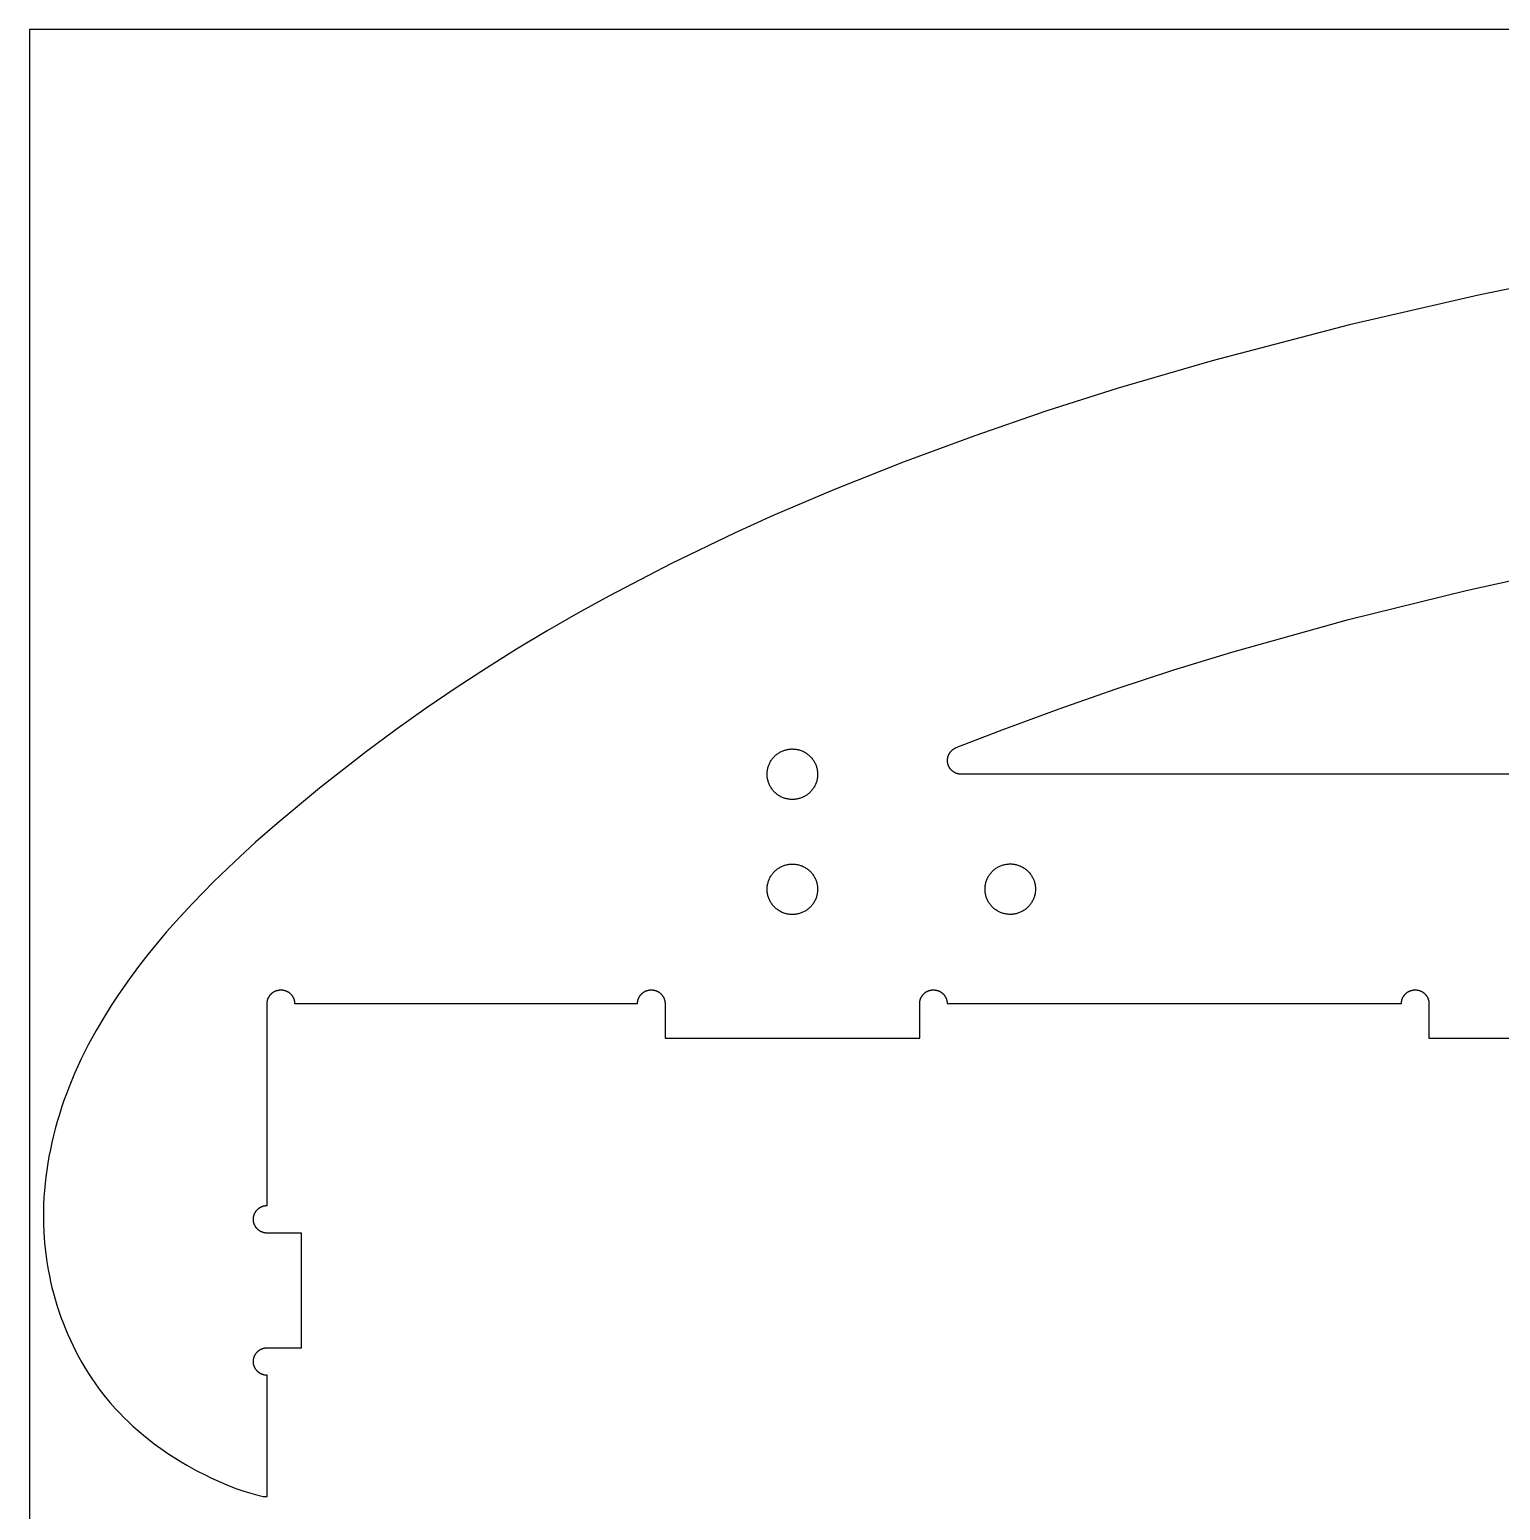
# Model space of a CAD drawing. Header units: millimetres. Extents: x 0 to 2500, y 0 to 1250.
# Drawn here: x 0 to 320.6, y 927.3 to 1250 of the extents above; entities that cross this region are included whole.
import ezdxf

# ---------------------------------------------------------------- set-up
doc = ezdxf.new("R2010")
doc.units = ezdxf.units.MM
doc.header["$MEASUREMENT"] = 0
doc.layers.add('Default', color=18, linetype='Continuous', true_color=0x000000)
doc.layers.add('TAGLIO', color=56, linetype='Continuous', true_color=0x8b8b00)

msp = doc.modelspace()

# ---------------------------------------------------------------- linework, layer by layer
at = {"layer": 'Default'}
msp.add_lwpolyline([(0, 0), (2500, 0), (2500, 1250), (0, 1250)], close=True, dxfattribs=at)
at = {"layer": 'TAGLIO'}
for points in [[(348.4, 1198.79), (315.79, 1192.14), (287.65, 1185.65), (257.75, 1177.83), (237.25, 1171.83), (221.51, 1166.82), (205.99, 1161.5), (190.61, 1155.82), (175.4, 1149.76), (162.09, 1144.07), (153.78, 1140.31), (139.88, 1133.63), (126.27, 1126.56), (119.52, 1122.84), (112.83, 1118.99), (106.15, 1114.99), (99.55, 1110.86), (92.95, 1106.55), (86.42, 1102.11), (79.87, 1097.47), (73.42, 1092.69), (63.21, 1084.7), (53.96, 1076.99), (49.27, 1072.88), (44.67, 1068.66), (40.11, 1064.27), (35.54, 1059.61), (32.66, 1056.52), (29.86, 1053.36), (27.79, 1050.91), (25.76, 1048.43), (23.73, 1045.82), (21.76, 1043.16), (19.34, 1039.71), (17.79, 1037.35), (16.29, 1034.95), (14.49, 1031.87), (12.79, 1028.74), (11.25, 1025.66), (10.52, 1024.1), (9.82, 1022.53), (9.2, 1021.06), (8.61, 1019.58), (8.04, 1018.09), (7.49, 1016.59), (6.98, 1015.08), (6.49, 1013.55), (6.03, 1012.02), (5.6, 1010.47), (5.21, 1008.96), (4.85, 1007.44), (4.52, 1005.92), (4.22, 1004.38), (3.97, 1002.92), (3.74, 1001.46), (3.54, 999.98), (3.38, 998.51), (3.24, 997.01), (3.13, 995.51), (3.05, 994.01), (3.01, 992.51), (3, 991.02), (3.02, 989.52), (3.08, 988.03), (3.17, 986.54), (3.32, 984.86), (3.51, 983.19), (3.75, 981.43), (4.05, 979.67), (4.3, 978.4), (4.57, 977.13), (4.87, 975.87), (5.19, 974.61), (5.55, 973.3), (5.95, 972), (6.37, 970.71), (6.82, 969.42), (7.29, 968.14), (7.8, 966.88), (8.33, 965.62), (8.89, 964.37), (9.47, 963.14), (10.09, 961.91), (10.73, 960.7), (11.4, 959.5), (12.1, 958.31), (12.83, 957.14), (13.58, 955.99), (14.37, 954.85), (15.4, 953.44), (16.47, 952.06), (17.59, 950.71), (18.75, 949.4), (19.63, 948.45), (20.54, 947.52), (21.52, 946.57), (22.53, 945.63), (23.88, 944.45), (25.26, 943.32)], [(212.01, 1097.38), (224.38, 1102), (236.85, 1106.34), (249.4, 1110.44), (262.03, 1114.31), (287.48, 1121.41), (313.13, 1127.78), (345.14, 1134.84), (377.31, 1141.05), (409.62, 1146.49), (442.04, 1151.23), (474.55, 1155.33), (507.13, 1158.76), (539.78, 1161.49), (572.48, 1163.47), (605.23, 1164.66), (638, 1165.05), (670.77, 1164.66)], [(201.98, 1093.52), (212.01, 1097.38)], [(203.06, 1087.72), (203, 1087.72), (202.94, 1087.72), (202.88, 1087.72), (202.82, 1087.73), (202.76, 1087.73), (202.69, 1087.74), (202.63, 1087.75), (202.57, 1087.76), (202.51, 1087.77), (202.44, 1087.78), (202.38, 1087.8), (202.32, 1087.81), (202.26, 1087.83), (202.2, 1087.85), (202.13, 1087.87), (202.07, 1087.89), (202.01, 1087.91), (201.95, 1087.93), (201.89, 1087.96), (201.83, 1087.98), (201.76, 1088.01), (201.71, 1088.04), (201.65, 1088.07), (201.59, 1088.11), (201.53, 1088.14), (201.47, 1088.17), (201.41, 1088.21), (201.36, 1088.25), (201.3, 1088.29), (201.25, 1088.33), (201.19, 1088.37), (201.14, 1088.41), (201.09, 1088.46), (201.04, 1088.5), (200.99, 1088.55), (200.94, 1088.59), (200.89, 1088.64), (200.85, 1088.69), (200.8, 1088.74), (200.76, 1088.79), (200.72, 1088.84), (200.68, 1088.9), (200.64, 1088.95), (200.6, 1089), (200.56, 1089.06), (200.52, 1089.12), (200.49, 1089.17), (200.46, 1089.23), (200.42, 1089.29), (200.39, 1089.34), (200.36, 1089.4), (200.34, 1089.46), (200.31, 1089.52), (200.29, 1089.58), (200.26, 1089.64), (200.24, 1089.7), (200.22, 1089.75), (200.2, 1089.81), (200.18, 1089.87), (200.16, 1089.93), (200.15, 1089.99), (200.13, 1090.05), (200.12, 1090.11), (200.11, 1090.17), (200.1, 1090.23), (200.09, 1090.29), (200.08, 1090.35), (200.08, 1090.41), (200.07, 1090.47), (200.07, 1090.53), (200.06, 1090.6), (200.06, 1090.66), (200.06, 1090.72), (200.06, 1090.79), (200.06, 1090.85), (200.07, 1090.91), (200.07, 1090.98), (200.08, 1091.04), (200.09, 1091.11), (200.09, 1091.17), (200.11, 1091.24), (200.12, 1091.3), (200.13, 1091.37), (200.15, 1091.43), (200.16, 1091.5), (200.18, 1091.56), (200.2, 1091.62), (200.22, 1091.69), (200.24, 1091.75), (200.27, 1091.82), (200.29, 1091.88), (200.32, 1091.94), (200.35, 1092), (200.38, 1092.06), (200.41, 1092.12), (200.44, 1092.18), (200.47, 1092.24), (200.51, 1092.3), (200.55, 1092.36), (200.58, 1092.41), (200.62, 1092.47), (200.66, 1092.52), (200.7, 1092.57), (200.75, 1092.63), (200.79, 1092.68), (200.83, 1092.73), (200.88, 1092.78), (200.92, 1092.83), (200.97, 1092.87), (201.02, 1092.92), (201.07, 1092.96), (201.12, 1093.01), (201.17, 1093.05), (201.22, 1093.09), (201.27, 1093.13), (201.32, 1093.17), (201.38, 1093.2), (201.43, 1093.24), (201.48, 1093.27), (201.54, 1093.3), (201.59, 1093.34), (201.65, 1093.37), (201.7, 1093.39), (201.76, 1093.42), (201.81, 1093.45), (201.87, 1093.47), (201.92, 1093.5), (201.98, 1093.52)], [(1072.94, 1087.72), (203.06, 1087.72)], [(51.77, 1037.72), (51.77, 1037.79), (51.77, 1037.85), (51.78, 1037.92), (51.78, 1037.99), (51.79, 1038.06), (51.8, 1038.13), (51.81, 1038.19), (51.82, 1038.26), (51.83, 1038.33), (51.85, 1038.4), (51.86, 1038.47), (51.88, 1038.54), (51.91, 1038.61), (51.93, 1038.68), (51.95, 1038.75), (51.98, 1038.82), (52.01, 1038.89), (52.04, 1038.96), (52.07, 1039.03), (52.1, 1039.1), (52.14, 1039.16), (52.18, 1039.23), (52.22, 1039.3), (52.26, 1039.36), (52.3, 1039.42), (52.34, 1039.49), (52.39, 1039.55), (52.44, 1039.61), (52.49, 1039.67), (52.54, 1039.73), (52.59, 1039.78), (52.65, 1039.84), (52.7, 1039.89), (52.76, 1039.95), (52.82, 1040), (52.88, 1040.05), (52.94, 1040.1), (53, 1040.14), (53.06, 1040.19), (53.13, 1040.23), (53.19, 1040.27), (53.26, 1040.31), (53.32, 1040.35), (53.39, 1040.38), (53.46, 1040.42), (53.53, 1040.45), (53.59, 1040.48), (53.66, 1040.51), (53.73, 1040.53), (53.8, 1040.56), (53.87, 1040.58), (53.94, 1040.6), (54.01, 1040.62), (54.08, 1040.64), (54.15, 1040.65), (54.22, 1040.67), (54.29, 1040.68), (54.36, 1040.69), (54.43, 1040.7), (54.5, 1040.71), (54.57, 1040.71), (54.63, 1040.72), (54.7, 1040.72), (54.77, 1040.72), (54.83, 1040.72), (54.9, 1040.72), (54.97, 1040.71), (55.04, 1040.71), (55.11, 1040.7), (55.18, 1040.69), (55.24, 1040.68), (55.31, 1040.67), (55.38, 1040.65), (55.45, 1040.64), (55.52, 1040.62), (55.59, 1040.6), (55.66, 1040.58), (55.73, 1040.56), (55.8, 1040.53), (55.87, 1040.51), (55.94, 1040.48), (56.01, 1040.45), (56.08, 1040.42), (56.15, 1040.38), (56.21, 1040.35), (56.28, 1040.31), (56.35, 1040.27), (56.41, 1040.23), (56.47, 1040.19), (56.54, 1040.14), (56.6, 1040.1), (56.66, 1040.05), (56.72, 1040), (56.78, 1039.95), (56.83, 1039.89), (56.89, 1039.84), (56.94, 1039.78), (57, 1039.73), (57.05, 1039.67), (57.1, 1039.61), (57.15, 1039.55), (57.19, 1039.49), (57.24, 1039.42), (57.28, 1039.36), (57.32, 1039.3), (57.36, 1039.23), (57.4, 1039.16), (57.43, 1039.1), (57.47, 1039.03), (57.5, 1038.96), (57.53, 1038.89), (57.56, 1038.82), (57.58, 1038.75), (57.61, 1038.68), (57.63, 1038.61), (57.65, 1038.54), (57.67, 1038.47), (57.69, 1038.4), (57.7, 1038.33), (57.72, 1038.26), (57.73, 1038.19), (57.74, 1038.13), (57.75, 1038.06), (57.76, 1037.99), (57.76, 1037.92), (57.77, 1037.85), (57.77, 1037.79), (57.77, 1037.72)], [(132.5, 1037.72), (132.5, 1037.79), (132.5, 1037.85), (132.51, 1037.92), (132.51, 1037.99), (132.52, 1038.06), (132.53, 1038.13), (132.54, 1038.19), (132.55, 1038.26), (132.56, 1038.33), (132.58, 1038.4), (132.6, 1038.47), (132.62, 1038.54), (132.64, 1038.61), (132.66, 1038.68), (132.68, 1038.75), (132.71, 1038.82), (132.74, 1038.89), (132.77, 1038.96), (132.8, 1039.03), (132.84, 1039.1), (132.87, 1039.16), (132.91, 1039.23), (132.95, 1039.3), (132.99, 1039.36), (133.03, 1039.42), (133.08, 1039.49), (133.12, 1039.55), (133.17, 1039.61), (133.22, 1039.67), (133.27, 1039.73), (133.32, 1039.78), (133.38, 1039.84), (133.43, 1039.89), (133.49, 1039.95), (133.55, 1040), (133.61, 1040.05), (133.67, 1040.1), (133.73, 1040.14), (133.79, 1040.19), (133.86, 1040.23), (133.92, 1040.27), (133.99, 1040.31), (134.06, 1040.35), (134.12, 1040.38), (134.19, 1040.42), (134.26, 1040.45), (134.33, 1040.48), (134.4, 1040.51), (134.47, 1040.53), (134.53, 1040.56), (134.6, 1040.58), (134.67, 1040.6), (134.74, 1040.62), (134.81, 1040.64), (134.88, 1040.65), (134.95, 1040.67), (135.02, 1040.68), (135.09, 1040.69), (135.16, 1040.7), (135.23, 1040.71), (135.3, 1040.71), (135.37, 1040.72), (135.43, 1040.72), (135.5, 1040.72), (135.57, 1040.72), (135.63, 1040.72), (135.7, 1040.71), (135.77, 1040.71), (135.84, 1040.7), (135.91, 1040.69), (135.98, 1040.68), (136.05, 1040.67), (136.12, 1040.65), (136.19, 1040.64), (136.26, 1040.62), (136.33, 1040.6), (136.4, 1040.58), (136.47, 1040.56), (136.53, 1040.53), (136.6, 1040.51), (136.67, 1040.48), (136.74, 1040.45), (136.81, 1040.42), (136.88, 1040.38), (136.94, 1040.35), (137.01, 1040.31), (137.08, 1040.27), (137.14, 1040.23), (137.21, 1040.19), (137.27, 1040.14), (137.33, 1040.1), (137.39, 1040.05), (137.45, 1040), (137.51, 1039.95), (137.57, 1039.89), (137.62, 1039.84), (137.68, 1039.78), (137.73, 1039.73), (137.78, 1039.67), (137.83, 1039.61), (137.88, 1039.55), (137.92, 1039.49), (137.97, 1039.42), (138.01, 1039.36), (138.05, 1039.3), (138.09, 1039.23), (138.13, 1039.16), (138.16, 1039.1), (138.2, 1039.03), (138.23, 1038.96), (138.26, 1038.89), (138.29, 1038.82), (138.32, 1038.75), (138.34, 1038.68), (138.36, 1038.61), (138.38, 1038.54), (138.4, 1038.47), (138.42, 1038.4), (138.44, 1038.33), (138.45, 1038.26), (138.46, 1038.19), (138.47, 1038.13), (138.48, 1038.06), (138.49, 1037.99), (138.49, 1037.92), (138.5, 1037.85), (138.5, 1037.79), (138.5, 1037.72)], [(194, 1037.72), (194, 1037.79), (194, 1037.85), (194.01, 1037.92), (194.01, 1037.99), (194.02, 1038.06), (194.03, 1038.13), (194.04, 1038.19), (194.05, 1038.26), (194.06, 1038.33), (194.08, 1038.4), (194.1, 1038.47), (194.12, 1038.54), (194.14, 1038.61), (194.16, 1038.68), (194.18, 1038.75), (194.21, 1038.82), (194.24, 1038.89), (194.27, 1038.96), (194.3, 1039.03), (194.34, 1039.1), (194.37, 1039.16), (194.41, 1039.23), (194.45, 1039.3), (194.49, 1039.36), (194.53, 1039.42), (194.58, 1039.49), (194.62, 1039.55), (194.67, 1039.61), (194.72, 1039.67), (194.77, 1039.73), (194.82, 1039.78), (194.88, 1039.84), (194.93, 1039.89), (194.99, 1039.95), (195.05, 1040), (195.11, 1040.05), (195.17, 1040.1), (195.23, 1040.14), (195.29, 1040.19), (195.36, 1040.23), (195.42, 1040.27), (195.49, 1040.31), (195.56, 1040.35), (195.62, 1040.38), (195.69, 1040.42), (195.76, 1040.45), (195.83, 1040.48), (195.9, 1040.51), (195.97, 1040.53), (196.03, 1040.56), (196.1, 1040.58), (196.17, 1040.6), (196.24, 1040.62), (196.31, 1040.64), (196.38, 1040.65), (196.45, 1040.67), (196.52, 1040.68), (196.59, 1040.69), (196.66, 1040.7), (196.73, 1040.71), (196.8, 1040.71), (196.87, 1040.72), (196.93, 1040.72), (197, 1040.72), (197.07, 1040.72), (197.13, 1040.72), (197.2, 1040.71), (197.27, 1040.71), (197.34, 1040.7), (197.41, 1040.69), (197.48, 1040.68), (197.55, 1040.67), (197.62, 1040.65), (197.69, 1040.64), (197.76, 1040.62), (197.83, 1040.6), (197.9, 1040.58), (197.97, 1040.56), (198.03, 1040.53), (198.1, 1040.51), (198.17, 1040.48), (198.24, 1040.45), (198.31, 1040.42), (198.38, 1040.38), (198.44, 1040.35), (198.51, 1040.31), (198.58, 1040.27), (198.64, 1040.23), (198.71, 1040.19), (198.77, 1040.14), (198.83, 1040.1), (198.89, 1040.05), (198.95, 1040), (199.01, 1039.95), (199.07, 1039.89), (199.12, 1039.84), (199.18, 1039.78), (199.23, 1039.73), (199.28, 1039.67), (199.33, 1039.61), (199.38, 1039.55), (199.42, 1039.49), (199.47, 1039.42), (199.51, 1039.36), (199.55, 1039.3), (199.59, 1039.23), (199.63, 1039.16), (199.66, 1039.1), (199.7, 1039.03), (199.73, 1038.96), (199.76, 1038.89), (199.79, 1038.82), (199.82, 1038.75), (199.84, 1038.68), (199.86, 1038.61), (199.88, 1038.54), (199.9, 1038.47), (199.92, 1038.4), (199.94, 1038.33), (199.95, 1038.26), (199.96, 1038.19), (199.97, 1038.13), (199.98, 1038.06), (199.99, 1037.99), (199.99, 1037.92), (200, 1037.85), (200, 1037.79), (200, 1037.72)], [(299, 1037.72), (299, 1037.79), (299, 1037.85), (299.01, 1037.92), (299.01, 1037.99), (299.02, 1038.06), (299.03, 1038.13), (299.04, 1038.19), (299.05, 1038.26), (299.06, 1038.33), (299.08, 1038.4), (299.1, 1038.47), (299.12, 1038.54), (299.14, 1038.61), (299.16, 1038.68), (299.18, 1038.75), (299.21, 1038.82), (299.24, 1038.89), (299.27, 1038.96), (299.3, 1039.03), (299.34, 1039.1), (299.37, 1039.16), (299.41, 1039.23), (299.45, 1039.3), (299.49, 1039.36), (299.53, 1039.42), (299.58, 1039.49), (299.62, 1039.55), (299.67, 1039.61), (299.72, 1039.67), (299.77, 1039.73), (299.82, 1039.78), (299.88, 1039.84), (299.93, 1039.89), (299.99, 1039.95), (300.05, 1040), (300.11, 1040.05), (300.17, 1040.1), (300.23, 1040.14), (300.29, 1040.19), (300.36, 1040.23), (300.42, 1040.27), (300.49, 1040.31), (300.56, 1040.35), (300.62, 1040.38), (300.69, 1040.42), (300.76, 1040.45), (300.83, 1040.48), (300.9, 1040.51), (300.97, 1040.53), (301.03, 1040.56), (301.1, 1040.58), (301.17, 1040.6), (301.24, 1040.62), (301.31, 1040.64), (301.38, 1040.65), (301.45, 1040.67), (301.52, 1040.68), (301.59, 1040.69), (301.66, 1040.7), (301.73, 1040.71), (301.8, 1040.71), (301.87, 1040.72), (301.93, 1040.72), (302, 1040.72), (302.07, 1040.72), (302.13, 1040.72), (302.2, 1040.71), (302.27, 1040.71), (302.34, 1040.7), (302.41, 1040.69), (302.48, 1040.68), (302.55, 1040.67), (302.62, 1040.65), (302.69, 1040.64), (302.76, 1040.62), (302.83, 1040.6), (302.9, 1040.58), (302.97, 1040.56), (303.03, 1040.53), (303.1, 1040.51), (303.17, 1040.48), (303.24, 1040.45), (303.31, 1040.42), (303.38, 1040.38), (303.44, 1040.35), (303.51, 1040.31), (303.58, 1040.27), (303.64, 1040.23), (303.71, 1040.19), (303.77, 1040.14), (303.83, 1040.1), (303.89, 1040.05), (303.95, 1040), (304.01, 1039.95), (304.07, 1039.89), (304.12, 1039.84), (304.18, 1039.78), (304.23, 1039.73), (304.28, 1039.67), (304.33, 1039.61), (304.38, 1039.55), (304.42, 1039.49), (304.47, 1039.42), (304.51, 1039.36), (304.55, 1039.3), (304.59, 1039.23), (304.63, 1039.16), (304.66, 1039.1), (304.7, 1039.03), (304.73, 1038.96), (304.76, 1038.89), (304.79, 1038.82), (304.82, 1038.75), (304.84, 1038.68), (304.86, 1038.61), (304.88, 1038.54), (304.9, 1038.47), (304.92, 1038.4), (304.94, 1038.33), (304.95, 1038.26), (304.96, 1038.19), (304.97, 1038.13), (304.98, 1038.06), (304.99, 1037.99), (304.99, 1037.92), (305, 1037.85), (305, 1037.79), (305, 1037.72)], [(51.77, 993.72), (51.77, 1037.72)], [(57.77, 1037.72), (132.5, 1037.72)], [(138.5, 1037.72), (138.5, 1030.22)], [(194, 1030.22), (194, 1037.72)], [(200, 1037.72), (299, 1037.72)], [(305, 1037.72), (305, 1030.22)], [(138.5, 1030.22), (194, 1030.22)], [(305, 1030.22), (360.5, 1030.22)], [(51.77, 987.72), (51.7, 987.72), (51.63, 987.72), (51.57, 987.73), (51.5, 987.73), (51.43, 987.74), (51.36, 987.75), (51.29, 987.76), (51.22, 987.77), (51.15, 987.78), (51.08, 987.8), (51.01, 987.82), (50.94, 987.83), (50.87, 987.86), (50.8, 987.88), (50.73, 987.9), (50.66, 987.93), (50.59, 987.96), (50.53, 987.99), (50.46, 988.02), (50.39, 988.05), (50.32, 988.09), (50.26, 988.13), (50.19, 988.17), (50.13, 988.21), (50.06, 988.25), (50, 988.3), (49.94, 988.34), (49.88, 988.39), (49.82, 988.44), (49.76, 988.49), (49.7, 988.54), (49.65, 988.6), (49.59, 988.65), (49.54, 988.71), (49.49, 988.77), (49.44, 988.83), (49.39, 988.89), (49.34, 988.95), (49.3, 989.01), (49.26, 989.08), (49.22, 989.14), (49.18, 989.21), (49.14, 989.27), (49.1, 989.34), (49.07, 989.41), (49.04, 989.48), (49.01, 989.55), (48.98, 989.61), (48.95, 989.68), (48.93, 989.75), (48.91, 989.82), (48.88, 989.89), (48.86, 989.96), (48.85, 990.03), (48.83, 990.1), (48.82, 990.17), (48.81, 990.24), (48.8, 990.31), (48.79, 990.38), (48.78, 990.45), (48.78, 990.52), (48.77, 990.58), (48.77, 990.65), (48.77, 990.72), (48.77, 990.79), (48.77, 990.85), (48.78, 990.92), (48.78, 990.99), (48.79, 991.06), (48.8, 991.13), (48.81, 991.19), (48.82, 991.26), (48.83, 991.33), (48.85, 991.4), (48.86, 991.47), (48.88, 991.54), (48.91, 991.61), (48.93, 991.68), (48.95, 991.75), (48.98, 991.82), (49.01, 991.89), (49.04, 991.96), (49.07, 992.03), (49.1, 992.1), (49.14, 992.16), (49.18, 992.23), (49.22, 992.3), (49.26, 992.36), (49.3, 992.42), (49.34, 992.49), (49.39, 992.55), (49.44, 992.61), (49.49, 992.67), (49.54, 992.73), (49.59, 992.78), (49.65, 992.84), (49.7, 992.89), (49.76, 992.95), (49.82, 993), (49.88, 993.05), (49.94, 993.1), (50, 993.14), (50.06, 993.19), (50.13, 993.23), (50.19, 993.27), (50.26, 993.31), (50.32, 993.35), (50.39, 993.38), (50.46, 993.42), (50.53, 993.45), (50.59, 993.48), (50.66, 993.51), (50.73, 993.53), (50.8, 993.56), (50.87, 993.58), (50.94, 993.6), (51.01, 993.62), (51.08, 993.64), (51.15, 993.65), (51.22, 993.67), (51.29, 993.68), (51.36, 993.69), (51.43, 993.7), (51.5, 993.71), (51.57, 993.71), (51.63, 993.72), (51.7, 993.72), (51.77, 993.72)], [(59.27, 987.72), (51.77, 987.72)], [(59.27, 962.72), (59.27, 987.72)], [(51.77, 956.72), (51.7, 956.72), (51.63, 956.72), (51.57, 956.73), (51.5, 956.73), (51.43, 956.74), (51.36, 956.75), (51.29, 956.76), (51.22, 956.77), (51.15, 956.78), (51.08, 956.8), (51.01, 956.82), (50.94, 956.83), (50.87, 956.86), (50.8, 956.88), (50.73, 956.9), (50.66, 956.93), (50.59, 956.96), (50.53, 956.99), (50.46, 957.02), (50.39, 957.05), (50.32, 957.09), (50.26, 957.13), (50.19, 957.17), (50.13, 957.21), (50.06, 957.25), (50, 957.3), (49.94, 957.34), (49.88, 957.39), (49.82, 957.44), (49.76, 957.49), (49.7, 957.54), (49.65, 957.6), (49.59, 957.65), (49.54, 957.71), (49.49, 957.77), (49.44, 957.83), (49.39, 957.89), (49.34, 957.95), (49.3, 958.01), (49.26, 958.08), (49.22, 958.14), (49.18, 958.21), (49.14, 958.27), (49.1, 958.34), (49.07, 958.41), (49.04, 958.48), (49.01, 958.55), (48.98, 958.61), (48.95, 958.68), (48.93, 958.75), (48.91, 958.82), (48.88, 958.89), (48.86, 958.96), (48.85, 959.03), (48.83, 959.1), (48.82, 959.17), (48.81, 959.24), (48.8, 959.31), (48.79, 959.38), (48.78, 959.45), (48.78, 959.52), (48.77, 959.58), (48.77, 959.65), (48.77, 959.72), (48.77, 959.79), (48.77, 959.85), (48.78, 959.92), (48.78, 959.99), (48.79, 960.06), (48.8, 960.13), (48.81, 960.19), (48.82, 960.26), (48.83, 960.33), (48.85, 960.4), (48.86, 960.47), (48.88, 960.54), (48.91, 960.61), (48.93, 960.68), (48.95, 960.75), (48.98, 960.82), (49.01, 960.89), (49.04, 960.96), (49.07, 961.03), (49.1, 961.1), (49.14, 961.16), (49.18, 961.23), (49.22, 961.3), (49.26, 961.36), (49.3, 961.42), (49.34, 961.49), (49.39, 961.55), (49.44, 961.61), (49.49, 961.67), (49.54, 961.73), (49.59, 961.78), (49.65, 961.84), (49.7, 961.89), (49.76, 961.95), (49.82, 962), (49.88, 962.05), (49.94, 962.1), (50, 962.14), (50.06, 962.19), (50.13, 962.23), (50.19, 962.27), (50.26, 962.31), (50.32, 962.35), (50.39, 962.38), (50.46, 962.42), (50.53, 962.45), (50.59, 962.48), (50.66, 962.51), (50.73, 962.53), (50.8, 962.56), (50.87, 962.58), (50.94, 962.6), (51.01, 962.62), (51.08, 962.64), (51.15, 962.65), (51.22, 962.67), (51.29, 962.68), (51.36, 962.69), (51.43, 962.7), (51.5, 962.71), (51.57, 962.71), (51.63, 962.72), (51.7, 962.72), (51.77, 962.72)], [(51.77, 962.72), (59.27, 962.72)], [(51.77, 930.28), (51.77, 956.72)], [(25.26, 943.32), (26.27, 942.5), (27.17, 941.8), (28.61, 940.75), (30.16, 939.69), (31.85, 938.6), (33.06, 937.85), (34.29, 937.12), (36.32, 935.99), (38.39, 934.92), (39.5, 934.38), (40.63, 933.86), (41.81, 933.34), (43, 932.84), (44.24, 932.36), (45.18, 932.01), (46.72, 931.49), (48.24, 931.01), (49.76, 930.58), (50.94, 930.28)], [(50.94, 930.28), (51.77, 930.28)]]:
    msp.add_lwpolyline(points, dxfattribs=at)
for points in [[(168.32, 1092.81), (168.5, 1092.74), (168.67, 1092.66), (168.84, 1092.57), (169.01, 1092.48), (169.17, 1092.38), (169.33, 1092.27), (169.49, 1092.17), (169.64, 1092.05), (169.79, 1091.93), (169.93, 1091.8), (170.07, 1091.67), (170.21, 1091.54), (170.34, 1091.4), (170.46, 1091.26), (170.58, 1091.11), (170.7, 1090.96), (170.81, 1090.8), (170.91, 1090.64), (171.01, 1090.48), (171.1, 1090.31), (171.19, 1090.14), (171.27, 1089.97), (171.35, 1089.79), (171.41, 1089.61), (171.48, 1089.43), (171.53, 1089.25), (171.58, 1089.06), (171.63, 1088.88), (171.66, 1088.69), (171.69, 1088.5), (171.72, 1088.31), (171.74, 1088.12), (171.75, 1087.93), (171.75, 1087.74), (171.75, 1087.55), (171.74, 1087.36), (171.72, 1087.17), (171.7, 1086.98), (171.67, 1086.79), (171.64, 1086.6), (171.59, 1086.42), (171.55, 1086.23), (171.49, 1086.05), (171.43, 1085.87), (171.36, 1085.69), (171.29, 1085.51), (171.21, 1085.34), (171.12, 1085.17), (171.03, 1085), (170.94, 1084.84), (170.83, 1084.68), (170.72, 1084.52), (170.61, 1084.37), (170.49, 1084.22), (170.37, 1084.07), (170.24, 1083.93), (170.11, 1083.8), (169.97, 1083.66), (169.82, 1083.54), (169.68, 1083.42), (169.53, 1083.3), (169.37, 1083.19), (169.21, 1083.08), (169.05, 1082.98), (168.88, 1082.89), (168.71, 1082.8), (168.54, 1082.72), (168.37, 1082.64), (168.19, 1082.57), (168.01, 1082.51), (167.83, 1082.45), (167.64, 1082.4), (167.46, 1082.35), (167.27, 1082.31), (167.08, 1082.28), (166.89, 1082.26), (166.7, 1082.24), (166.51, 1082.22), (166.32, 1082.22), (166.13, 1082.22), (165.94, 1082.23), (165.75, 1082.24), (165.56, 1082.26), (165.37, 1082.29), (165.18, 1082.32), (165, 1082.36), (164.81, 1082.41), (164.63, 1082.46), (164.45, 1082.52), (164.27, 1082.59), (164.09, 1082.66), (163.92, 1082.74), (163.74, 1082.82), (163.58, 1082.91), (163.41, 1083.01), (163.25, 1083.11), (163.09, 1083.22), (162.94, 1083.33), (162.79, 1083.45), (162.64, 1083.57), (162.5, 1083.7), (162.36, 1083.83), (162.23, 1083.97), (162.1, 1084.11), (161.98, 1084.26), (161.86, 1084.41), (161.75, 1084.56), (161.64, 1084.72), (161.54, 1084.88), (161.44, 1085.04), (161.35, 1085.21), (161.27, 1085.38), (161.19, 1085.56), (161.12, 1085.74), (161.05, 1085.92), (160.99, 1086.1), (160.94, 1086.28), (160.89, 1086.47), (160.85, 1086.65), (160.82, 1086.84), (160.79, 1087.03), (160.77, 1087.22), (160.76, 1087.41), (160.75, 1087.6), (160.75, 1087.79), (160.76, 1087.98), (160.77, 1088.17), (160.79, 1088.36), (160.81, 1088.55), (160.85, 1088.74), (160.88, 1088.93), (160.93, 1089.11), (160.98, 1089.3), (161.04, 1089.48), (161.1, 1089.66), (161.17, 1089.83), (161.25, 1090.01), (161.33, 1090.18), (161.42, 1090.35), (161.52, 1090.52), (161.62, 1090.68), (161.72, 1090.84), (161.83, 1090.99), (161.95, 1091.15), (162.07, 1091.29), (162.2, 1091.44), (162.33, 1091.57), (162.46, 1091.71), (162.6, 1091.84), (162.75, 1091.96), (162.9, 1092.08), (163.05, 1092.19), (163.21, 1092.3), (163.37, 1092.4), (163.53, 1092.5), (163.7, 1092.59), (163.87, 1092.68), (164.05, 1092.76), (164.22, 1092.83), (164.4, 1092.9), (164.58, 1092.96), (164.77, 1093.01), (164.95, 1093.06), (165.14, 1093.1), (165.32, 1093.14), (165.51, 1093.17), (165.7, 1093.19), (165.89, 1093.21), (166.08, 1093.22), (166.27, 1093.22), (166.46, 1093.21), (166.66, 1093.2), (166.85, 1093.19), (167.04, 1093.16), (167.22, 1093.13), (167.41, 1093.09), (167.6, 1093.05), (167.78, 1093), (167.96, 1092.94), (168.14, 1092.88)], [(168.32, 1057.55), (168.14, 1057.48), (167.96, 1057.41), (167.78, 1057.36), (167.6, 1057.31), (167.41, 1057.26), (167.22, 1057.23), (167.04, 1057.2), (166.85, 1057.17), (166.66, 1057.16), (166.47, 1057.14), (166.27, 1057.14), (166.08, 1057.14), (165.89, 1057.15), (165.7, 1057.17), (165.51, 1057.19), (165.32, 1057.22), (165.14, 1057.25), (164.95, 1057.3), (164.77, 1057.34), (164.58, 1057.4), (164.4, 1057.46), (164.22, 1057.53), (164.05, 1057.6), (163.87, 1057.68), (163.7, 1057.77), (163.53, 1057.86), (163.37, 1057.95), (163.21, 1058.06), (163.05, 1058.17), (162.9, 1058.28), (162.75, 1058.4), (162.6, 1058.52), (162.46, 1058.65), (162.33, 1058.79), (162.2, 1058.92), (162.07, 1059.07), (161.95, 1059.21), (161.83, 1059.37), (161.72, 1059.52), (161.62, 1059.68), (161.52, 1059.84), (161.42, 1060.01), (161.33, 1060.18), (161.25, 1060.35), (161.17, 1060.52), (161.1, 1060.7), (161.04, 1060.88), (160.98, 1061.06), (160.93, 1061.25), (160.88, 1061.43), (160.85, 1061.62), (160.81, 1061.81), (160.79, 1062), (160.77, 1062.19), (160.76, 1062.38), (160.75, 1062.57), (160.75, 1062.76), (160.76, 1062.95), (160.77, 1063.14), (160.79, 1063.33), (160.82, 1063.52), (160.85, 1063.71), (160.9, 1063.89), (160.94, 1064.08), (160.99, 1064.26), (161.05, 1064.44), (161.12, 1064.62), (161.19, 1064.8), (161.27, 1064.97), (161.35, 1065.15), (161.44, 1065.31), (161.54, 1065.48), (161.64, 1065.64), (161.75, 1065.8), (161.86, 1065.95), (161.98, 1066.1), (162.1, 1066.25), (162.23, 1066.39), (162.36, 1066.53), (162.5, 1066.66), (162.64, 1066.79), (162.79, 1066.91), (162.94, 1067.03), (163.09, 1067.14), (163.25, 1067.25), (163.41, 1067.35), (163.58, 1067.45), (163.74, 1067.54), (163.92, 1067.62), (164.09, 1067.7), (164.27, 1067.77), (164.45, 1067.84), (164.63, 1067.9), (164.81, 1067.95), (165, 1068), (165.18, 1068.04), (165.37, 1068.07), (165.56, 1068.1), (165.75, 1068.12), (165.94, 1068.13), (166.13, 1068.14), (166.32, 1068.14), (166.51, 1068.13), (166.7, 1068.12), (166.89, 1068.1), (167.08, 1068.08), (167.27, 1068.05), (167.46, 1068.01), (167.64, 1067.96), (167.83, 1067.91), (168.01, 1067.85), (168.19, 1067.79), (168.37, 1067.72), (168.54, 1067.64), (168.71, 1067.56), (168.88, 1067.47), (169.05, 1067.38), (169.21, 1067.28), (169.37, 1067.17), (169.53, 1067.06), (169.68, 1066.94), (169.82, 1066.82), (169.97, 1066.69), (170.11, 1066.56), (170.24, 1066.43), (170.37, 1066.29), (170.49, 1066.14), (170.61, 1065.99), (170.72, 1065.84), (170.83, 1065.68), (170.94, 1065.52), (171.03, 1065.36), (171.12, 1065.19), (171.21, 1065.02), (171.29, 1064.84), (171.36, 1064.67), (171.43, 1064.49), (171.49, 1064.31), (171.55, 1064.13), (171.59, 1063.94), (171.64, 1063.75), (171.67, 1063.57), (171.7, 1063.38), (171.72, 1063.19), (171.74, 1063), (171.75, 1062.81), (171.75, 1062.62), (171.75, 1062.43), (171.74, 1062.24), (171.72, 1062.05), (171.69, 1061.86), (171.66, 1061.67), (171.63, 1061.48), (171.58, 1061.29), (171.53, 1061.11), (171.48, 1060.93), (171.41, 1060.75), (171.35, 1060.57), (171.27, 1060.39), (171.19, 1060.22), (171.1, 1060.05), (171.01, 1059.88), (170.91, 1059.72), (170.81, 1059.56), (170.7, 1059.4), (170.58, 1059.25), (170.46, 1059.1), (170.34, 1058.96), (170.21, 1058.82), (170.07, 1058.68), (169.93, 1058.55), (169.79, 1058.43), (169.64, 1058.31), (169.49, 1058.19), (169.33, 1058.08), (169.17, 1057.98), (169.01, 1057.88), (168.84, 1057.79), (168.67, 1057.7), (168.5, 1057.62)], [(208.24, 1062.67), (208.24, 1062.86), (208.25, 1063.05), (208.26, 1063.24), (208.29, 1063.43), (208.32, 1063.62), (208.35, 1063.81), (208.4, 1063.99), (208.45, 1064.18), (208.5, 1064.36), (208.56, 1064.54), (208.63, 1064.72), (208.71, 1064.9), (208.79, 1065.07), (208.87, 1065.24), (208.96, 1065.41), (209.06, 1065.57), (209.17, 1065.73), (209.27, 1065.89), (209.39, 1066.04), (209.51, 1066.19), (209.63, 1066.33), (209.76, 1066.47), (209.9, 1066.61), (210.04, 1066.74), (210.18, 1066.87), (210.33, 1066.99), (210.48, 1067.1), (210.63, 1067.21), (210.79, 1067.32), (210.96, 1067.42), (211.12, 1067.51), (211.29, 1067.6), (211.47, 1067.68), (211.64, 1067.76), (211.82, 1067.83), (212, 1067.89), (212.18, 1067.95), (212.37, 1068), (212.55, 1068.04), (212.74, 1068.08), (212.93, 1068.11), (213.12, 1068.14), (213.31, 1068.15), (213.5, 1068.17), (213.69, 1068.17), (213.88, 1068.17), (214.07, 1068.16), (214.26, 1068.15), (214.45, 1068.12), (214.64, 1068.1), (214.83, 1068.06), (215.01, 1068.02), (215.2, 1067.97), (215.38, 1067.92), (215.56, 1067.86), (215.74, 1067.79), (215.92, 1067.72), (216.09, 1067.64), (216.26, 1067.56), (216.43, 1067.47), (216.59, 1067.37), (216.76, 1067.27), (216.91, 1067.16), (217.07, 1067.05), (217.22, 1066.93), (217.36, 1066.8), (217.5, 1066.68), (217.64, 1066.54), (217.77, 1066.4), (217.9, 1066.26), (218.02, 1066.12), (218.14, 1065.96), (218.25, 1065.81), (218.36, 1065.65), (218.46, 1065.49), (218.55, 1065.32), (218.64, 1065.15), (218.73, 1064.98), (218.8, 1064.81), (218.87, 1064.63), (218.94, 1064.45), (219, 1064.27), (219.05, 1064.09), (219.1, 1063.9), (219.14, 1063.71), (219.17, 1063.53), (219.19, 1063.34), (219.21, 1063.15), (219.23, 1062.96), (219.23, 1062.77), (219.23, 1062.58), (219.23, 1062.38), (219.21, 1062.19), (219.19, 1062), (219.17, 1061.81), (219.14, 1061.63), (219.1, 1061.44), (219.05, 1061.25), (219, 1061.07), (218.94, 1060.89), (218.87, 1060.71), (218.8, 1060.53), (218.73, 1060.36), (218.64, 1060.19), (218.55, 1060.02), (218.46, 1059.85), (218.36, 1059.69), (218.25, 1059.53), (218.14, 1059.38), (218.02, 1059.23), (217.9, 1059.08), (217.77, 1058.94), (217.64, 1058.8), (217.5, 1058.67), (217.36, 1058.54), (217.22, 1058.41), (217.07, 1058.29), (216.91, 1058.18), (216.76, 1058.07), (216.59, 1057.97), (216.43, 1057.88), (216.26, 1057.79), (216.09, 1057.7), (215.92, 1057.62), (215.74, 1057.55), (215.56, 1057.48), (215.38, 1057.42), (215.2, 1057.37), (215.01, 1057.32), (214.83, 1057.28), (214.64, 1057.25), (214.45, 1057.22), (214.26, 1057.2), (214.07, 1057.18), (213.88, 1057.17), (213.69, 1057.17), (213.5, 1057.18), (213.31, 1057.19), (213.12, 1057.21), (212.93, 1057.23), (212.74, 1057.26), (212.55, 1057.3), (212.37, 1057.34), (212.18, 1057.39), (212, 1057.45), (211.82, 1057.52), (211.64, 1057.58), (211.47, 1057.66), (211.29, 1057.74), (211.12, 1057.83), (210.96, 1057.92), (210.79, 1058.02), (210.63, 1058.13), (210.48, 1058.24), (210.33, 1058.35), (210.18, 1058.47), (210.04, 1058.6), (209.9, 1058.73), (209.76, 1058.87), (209.63, 1059.01), (209.51, 1059.15), (209.39, 1059.3), (209.27, 1059.45), (209.17, 1059.61), (209.06, 1059.77), (208.96, 1059.93), (208.87, 1060.1), (208.79, 1060.27), (208.71, 1060.45), (208.63, 1060.62), (208.56, 1060.8), (208.5, 1060.98), (208.45, 1061.16), (208.4, 1061.35), (208.35, 1061.53), (208.32, 1061.72), (208.29, 1061.91), (208.26, 1062.1), (208.25, 1062.29), (208.24, 1062.48)]]:
    msp.add_lwpolyline(points, close=True, dxfattribs=at)

doc.saveas('drawing.dxf')
